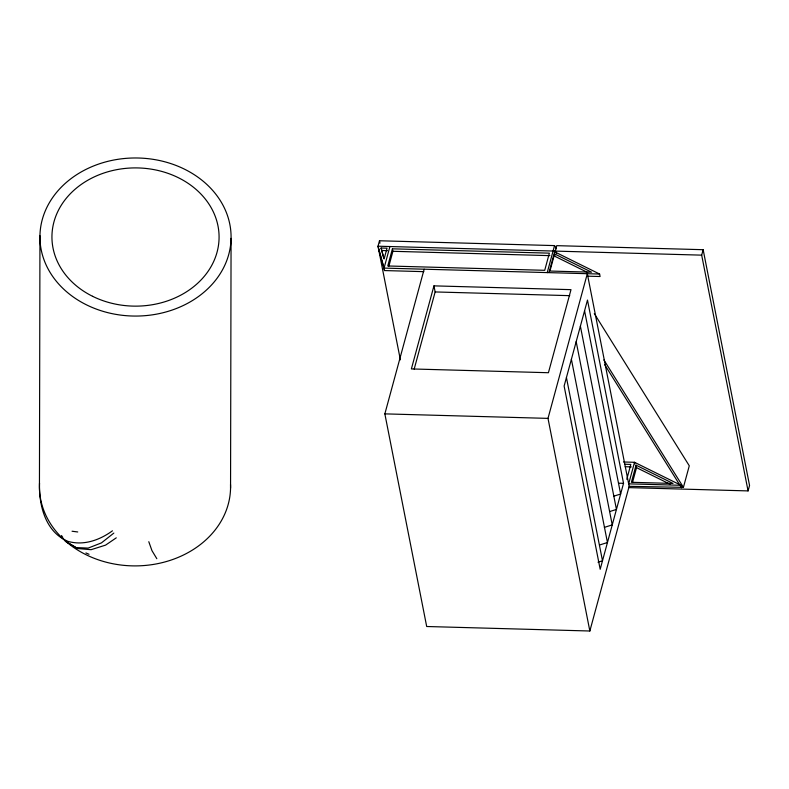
<?xml version="1.0" encoding="UTF-8"?>
<svg xmlns="http://www.w3.org/2000/svg" width="789" height="789" viewBox="0 0 789 789"><rect width="100%" height="100%" fill="white"/><g stroke="black" fill="none" stroke-linecap="round" stroke-linejoin="round"><path stroke-width="1.18" d="M39.953 235.704L39.45 485.541C39.322 507.149 46.235 532.516 68.12 541.412C83.782 545.86 99.72 540.09 112.442 530.829M230.556 488.174L231.069 238.347A95.568 79.038 0.1 0 0 89.049 167.919A95.568 79.038 0.1 0 0 86.415 304.81A95.568 79.038 0.1 0 0 231.069 238.347M556.511 248.732L554.549 245.596L379.489 240.763L378.01 246.207L400.378 359.853M389.924 246.533L384.065 268.092L384.549 270.568L423.811 271.653M392.429 248.821L387.764 265.972L544.716 270.311L549.371 253.151L392.429 248.821L392.912 251.297L388.878 266.169M589.847 631.003L548 418.377L587.312 273.704L629.149 486.33L589.847 631.003L426.691 626.505L384.854 413.87L424.157 269.197M433.95 285.865L411.375 368.936L548.424 372.724L570.999 289.652L433.95 285.865L435.143 291.94L414.186 369.084M554.549 245.596L547.221 272.59L549.114 272.166L554.963 250.616L553.069 251.04L599.601 274.039L600.084 276.515L587.904 276.18M555.269 251.099L556.748 245.655L703.157 249.699L749.55 485.462L748.071 490.906L628.695 487.612M554.598 253.91L549.943 271.041L591.553 272.185L554.598 253.91L555.081 256.395L587.687 272.511M623.537 483.322L600.182 569.283L564.125 386.038L587.48 300.076L623.537 483.322L618.645 483.184M626.782 479.278L630.815 464.415L624.691 464.238M636.042 465.175L631.387 482.296L672.997 483.44L636.042 465.175L636.526 467.65L632.492 482.493M748.071 490.906L701.677 255.143L703.157 249.699M629.149 486.33L683.422 487.355L689.28 465.796L594.304 313.627M113.853 533.078L101.426 542.901L88.141 548.099L75.872 547.556L65.448 541.313L64.136 539.39M116.269 537.842L105.578 545.13L91.1 549.686L77.716 548.542L66.286 541.727A95.449 78.939 0.1 0 1 39.46 485.541A95.568 79.038 0.1 0 1 39.539 483.124M613.891 496.133L620.627 494.022L584.57 310.777M609.7 511.548L616.446 509.438L580.388 326.192M604.374 527.368L612.244 524.902L576.187 341.657M599.591 544.992L607.451 542.526L571.394 359.281M598.003 562.192L602.49 560.782L566.433 377.536M701.677 255.143L378.01 246.207L384.065 268.092L599.601 274.039M381.097 248.022L387.034 248.19L384.115 258.93L381.097 248.022L383.701 258.141M381.58 250.498L387.517 250.665M392.912 251.297L549.864 255.636M435.143 291.94L569.747 295.658M384.854 413.87L548 418.377M623.478 461.989L634.524 462.295L681.045 485.294L681.528 487.78L604.591 364.518M625.174 466.723L631.308 466.891M681.045 485.294L628.665 483.854L634.524 462.295L634.849 463.952M72.055 531.234L77.736 531.964M89.029 554.282L85.912 552.941M636.526 467.65L670.226 484.308M66.286 541.727L66.325 541.787A95.568 79.038 0.1 0 0 172.199 559.687A95.568 79.038 0.1 0 0 230.526 484.545M61.503 535.544L62.824 537.467M554.963 250.616L556.57 253.18M603.881 359.912L683.422 487.355M156.833 558.701L151.971 550.663L148.796 541.708M378.503 248.683L384.549 270.568M379.489 240.763L379.963 243.19M92.579 296.299A83.565 69.116 0.1 0 0 219.066 238.179A83.565 69.116 0.1 0 0 94.887 176.598A83.565 69.116 0.1 0 0 92.579 296.299"/></g></svg>
